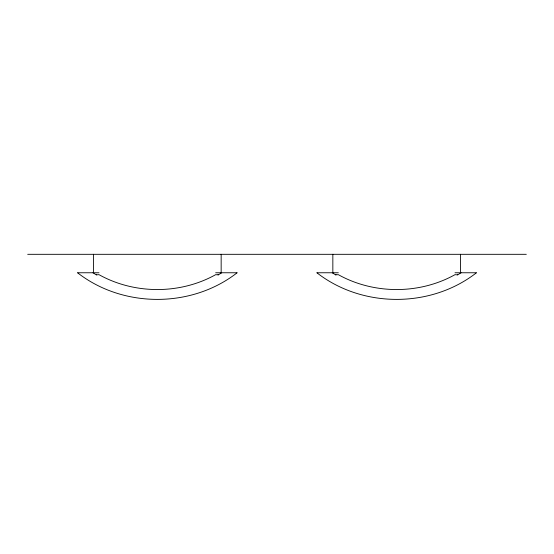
<?xml version="1.0" encoding="UTF-8"?>
<svg xmlns="http://www.w3.org/2000/svg" width="554" height="554" viewBox="0 0 554 554"><rect width="100%" height="100%" fill="white"/><g stroke="black" fill="none" stroke-linecap="round" stroke-linejoin="round"><path stroke-width="0.83" d="M92.982 272.762L96.292 274.853L96.631 274.258M332.262 272.762L335.62 274.853L335.959 274.258M221.69 272.762L218.297 274.881L215.686 274.666C180.105 294.499 134.567 294.499 98.986 274.666L96.292 274.853M236.953 272.9C191.469 308.218 123.203 308.218 77.719 272.9M461.066 272.762L457.625 274.881L455.014 274.666C419.433 294.499 373.895 294.499 338.314 274.666L335.62 274.853M476.281 272.9C430.797 308.218 362.531 308.218 317.047 272.9M237.112 272.762L215.686 272.762M476.44 272.762L455.014 272.762M27.7 254.314L526.3 254.314M98.965 272.762L77.56 272.762M338.293 272.762L316.888 272.762M457.369 274.265L457.708 274.853M218.041 274.265L218.38 274.853M460.485 254.314L460.485 272.762M332.843 254.314L332.843 272.762M221.157 254.314L221.157 272.762M93.515 254.314L93.515 272.762"/></g></svg>
